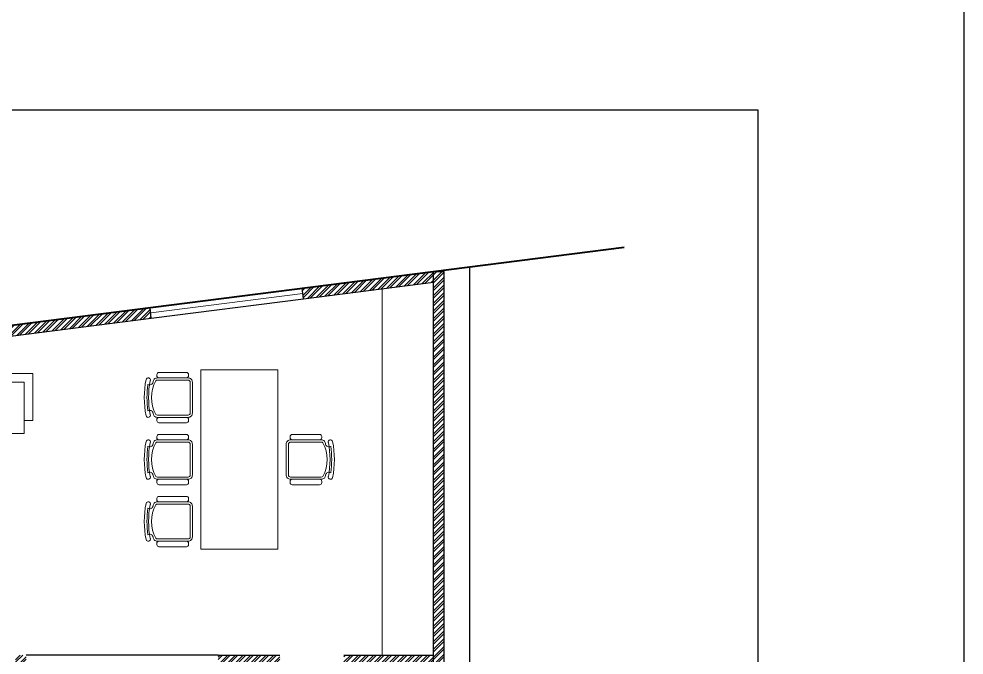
# Model space of a CAD drawing. Header units: metres. Extents: x 494 to 1845, y -666 to 1061.
# Drawn here: x 1413.892 to 1415.306, y 295.88 to 296.832 of the extents above; entities that cross this region are included whole.
import ezdxf
from ezdxf.enums import TextEntityAlignment as Align

# ---------------------------------------------------------------- set-up
doc = ezdxf.new("R2010")
doc.units = ezdxf.units.M
doc.header["$MEASUREMENT"] = 0
doc.linetypes.add('1', pattern=[0])
for name, color, linetype in [('COLUMN', 1, 'Continuous'), ('PLOT - SURVEY', 1, '1'), ('SHEET', 7, 'Continuous'), ('VDA-WALL BELOW', 8, 'Continuous'), ('VDA_ROOF', 250, 'Continuous'), ('VDA_WALL BELOW', 8, '1')]:
    doc.layers.add(name, color=color, linetype=linetype)
for name, color, linetype, lineweight in [('VDA-HATCH', 8, 'Continuous', 9), ('VDA-WALL', 250, 'Continuous', 25), ('VDA-WINDOW', 5, 'Continuous', 9), ('VDA_FURNITURE', 8, 'Continuous', 13)]:
    doc.layers.add(name, color=color, linetype=linetype, lineweight=lineweight)
doc.styles.add('arial', font='arial.ttf', dxfattribs={"height": 0.3})

# ---------------------------------------------------------------- blocks, each defined once
blk = doc.blocks.new('zw$6DAC')
at = {"layer": 'VDA_FURNITURE'}
for p, q in [((0, 0.15), (0, 0.7)), ((0, 0.7), (2, 0.7)), ((2, 0.15), (2, 0.7)), ((0.1, 0), (0.1, 0.6)), ((0.1, 0.6), (1.9, 0.6)), ((0.7, 0), (0.7, 0.6)), ((1.3, 0), (1.3, 0.6)), ((1.9, 0), (1.9, 0.6)), ((0.1, 0.15), (0, 0.15)), ((2, 0.15), (1.9, 0.15)), ((1.9, 0), (0.1, 0))]:
    blk.add_line(p, q, dxfattribs=at)
blk = doc.blocks.new('D.CABIN')
at = {"layer": 'VDA_FURNITURE'}
for p, q in [((-0.9, 2.1), (0, 2.1)), ((-0.9, 0), (-0.9, 2.1)), ((0, 2.1), (0, 0)), ((0, 0), (-0.9, 0))]:
    blk.add_line(p, q, dxfattribs=at)
blk = doc.blocks.new('chair')
at = {"layer": 'VDA_FURNITURE'}
for p, q in [((-0.231, -0.511), (-0.231, -0.511)), ((0.231, -0.511), (0.231, -0.511))]:
    blk.add_line(p, q, dxfattribs=at)
for points in [[(0.18, -0.462), (0.18, -0.462, 0.414214), (0.231, -0.411), (0.231, -0.051, 0.414214), (0.18, 0), (-0.18, 0, 0.414214), (-0.231, -0.051), (-0.231, -0.411, 0.414214), (-0.18, -0.462)], [(0.197, -0.43, 0.211652), (0.205, -0.411), (0.205, -0.051, 0.414214), (0.18, -0.026), (-0.18, -0.026, 0.414214), (-0.205, -0.051), (-0.205, -0.411, 0.211652), (-0.197, -0.43)]]:
    blk.add_lwpolyline(points, format="xyb", dxfattribs=at)
for points in [[(-0.27, -0.045), (-0.257, -0.045, -0.414214), (-0.231, -0.071), (-0.231, -0.392, -0.414214), (-0.257, -0.417), (-0.27, -0.417, -0.414214), (-0.295, -0.392), (-0.295, -0.071, -0.414214)], [(0.27, -0.045), (0.257, -0.045, 0.414214), (0.231, -0.071), (0.231, -0.392, 0.414214), (0.257, -0.417), (0.27, -0.417, 0.414214), (0.295, -0.392), (0.295, -0.071, 0.414214)]]:
    blk.add_lwpolyline(points, format="xyb", close=True, dxfattribs=at)
for centre, radius, start, end in [((0, -0.068), 0.412, 241.4547, 298.5453), ((-0.206, -0.518), 0.0257, 163.7398, 255.8623), ((-0.206, -0.518), 0.0257, 75.8623, 163.7398), ((0, 0.485), 1.05, 258.3098, 281.6902), ((0, 0.487), 1.001, 258.4635, 281.5365), ((-0.188, -0.5), 0.0389, 327.8157, 77.159), ((0, 0.487), 1.02, 261.2358, 278.7642), ((0.188, -0.5), 0.0389, 102.841, 212.1843), ((0.206, -0.518), 0.0257, 16.2602, 104.1377), ((0.206, -0.518), 0.0257, 284.1377, 16.2602)]:
    blk.add_arc(centre, radius, start, end, dxfattribs=at)
blk = doc.blocks.new('D. TABLE')
at = {"layer": 'VDA_FURNITURE'}
blk.add_blockref('D.CABIN', (0, -2.1), dxfattribs=at)
at = {"layer": 'VDA_FURNITURE', "xscale": -1, "rotation": 270}
for p in [(-1, -0.324), (-1, -1.05)]:
    blk.add_blockref('chair', p, dxfattribs=at)
at = {"layer": 'VDA_FURNITURE'}
for p, rotation in [((0.1, -1.05), 89.99999999999999), ((-1, -1.776), 270)]:
    blk.add_blockref('chair', p, dxfattribs=dict(at, rotation=rotation))
blk = doc.blocks.new('DFSDFASDFASD')
at = {"layer": 'VDA_ROOF', "color": 5, "lineweight": 30, "ltscale": 4}
blk.add_lwpolyline([(43.72, 7.876), (16.866, 4.45), (-16.85, 4.45), (-16.85, -6.375), (7.45, -6.375), (7.45, -7.275), (43.72, -7.275), (43.72, -3.8), (45.045, -3.8), (45.045, 0.825), (43.72, 0.825)], close=True, dxfattribs=at)
blk = doc.blocks.new('FDSAFSDF')
at = {"layer": 'VDA-HATCH'}
h = blk.add_hatch(dxfattribs=at)
h.set_pattern_fill('ANSI32', color=256, scale=0.17)
h.set_pattern_definition([(45, (-1377.91861, -270.13824), (-0.0450780573, 0.0450780573), []), (45, (-1377.88856, -270.13824), (-0.0450780573, 0.0450780573), [])])
h.paths.add_polyline_path([(73.749, 12.544), (73.747, 12.67), (54.914, 10.267), (24.199, 10.267), (24.199, 10.142), (54.922, 10.142)])
h.paths.add_polyline_path([(36.449, -0.258), (36.449, -0.133), (37.324, -0.133), (37.324, 3.292), (37.386, 3.292), (37.449, 3.292), (37.449, -0.133), (38.049, -0.133), (38.049, -0.258)])
h.paths.add_polyline_path([(42.374, -0.258), (42.374, -0.133), (42.974, -0.133), (42.974, 3.292), (43.099, 3.292), (43.099, -0.133), (43.699, -0.133), (43.699, -0.258)])
h.paths.add_polyline_path([(39.549, -0.258), (39.549, -0.133), (40.149, -0.133), (40.149, 3.292), (40.274, 3.292), (40.274, -0.133), (40.874, -0.133), (40.874, -0.258)])
h.paths.add_polyline_path([(45.199, -0.258), (45.199, -0.133), (45.799, -0.133), (45.799, 3.292), (45.924, 3.292), (45.924, -0.258)])
h.paths.add_polyline_path([(78.819, 9.055), (78.819, 9.142), (79.544, 9.142), (79.544, 9.017), (78.944, 9.017), (78.944, 7.817), (78.819, 7.817)])
h.paths.add_polyline_path([(76.012, 12.959), (76.967, 13.081), (77.141, 13.103), (77.167, 13.106), (78.021, 13.215), (78.036, 13.091), (76.028, 12.835)])
h.paths.add_polyline_path([(81.344, 13.639), (81.469, 13.639), (81.469, 8.717), (81.344, 8.717)])
h.paths.add_polyline_path([(79.806, 13.443), (79.822, 13.319), (81.344, 13.513), (81.344, 13.639)])
h.paths.add_polyline_path([(59.024, -0.758), (59.024, 2.267), (59.149, 2.267), (59.149, -0.758)])
h.paths.add_polyline_path([(58.874, 3.167), (58.874, 3.292), (61.524, 3.292), (61.524, 3.167)])
h.paths.add_polyline_path([(61.524, 0.992), (61.649, 0.992), (61.649, -1.158), (61.524, -1.158)])
h.paths.add_polyline_path([(80.294, 9.017), (80.294, 9.142), (81.344, 9.142), (81.344, 9.017)])
h.paths.add_polyline_path([(60.499, 0.717), (61.524, 0.717), (61.524, 0.842), (60.499, 0.842)])
h.paths.add_polyline_path([(45.799, -1.158), (45.799, -1.033), (46.555, -1.033), (46.555, -1.158)])
h.paths.add_polyline_path([(48.055, -1.158), (48.055, -1.033), (49.317, -1.033), (49.317, -1.158)])
h.paths.add_polyline_path([(45.799, -0.258), (45.799, -1.033), (45.924, -1.033), (45.924, -0.258)])
h.paths.add_polyline_path([(58.274, 0.267), (59.024, 0.267), (59.024, 0.392), (58.274, 0.392)])
h.paths.add_polyline_path([(73.749, 12.67), (73.749, 12.544), (74.243, 12.607), (74.227, 12.731)])
h.paths.add_polyline_path([(60.499, -0.758), (60.499, -0.033), (60.624, -0.033), (60.624, -0.758)])
h.paths.add_polyline_path([(58.424, 1.89), (59.024, 1.89), (59.024, 2.015), (58.424, 2.015)])
h.paths.add_polyline_path([(58.574, -0.758), (58.574, -0.633), (59.024, -0.633), (59.024, -0.758)])
h.paths.add_polyline_path([(57.524, -0.758), (57.524, -0.633), (57.974, -0.633), (57.974, -0.758)])
h.paths.add_polyline_path([(71.074, 8.717), (71.199, 8.717), (71.199, 9.142), (71.074, 9.142), (71.074, 8.717)])
h.paths.add_polyline_path([(73.624, 8.717), (73.624, 9.142), (73.749, 9.142), (73.749, 8.717)])
h.paths.add_polyline_path([(76.444, 8.717), (76.444, 9.142), (76.569, 9.142), (76.569, 8.717), (76.444, 8.717)])
h.paths.add_polyline_path([(60.499, -0.758), (60.124, -0.758), (60.124, -0.633), (60.499, -0.633)])
h.paths.add_polyline_path([(59.149, -0.758), (59.149, -0.633), (59.524, -0.633), (59.524, -0.758)])
h.paths.add_polyline_path([(81.344, 7.817), (81.469, 7.817), (81.469, 8.117), (81.344, 8.117)])
h.paths.add_polyline_path([(60.624, -0.758), (60.624, -0.633), (60.774, -0.633), (60.774, -0.758)])
h.paths.add_polyline_path([(61.524, -0.758), (61.374, -0.758), (61.374, -0.633), (61.524, -0.633)])
h.paths.add_polyline_path([(50.817, -1.033), (50.817, -1.158), (57.524, -1.158), (57.524, 3.292), (52.774, 3.292), (52.774, 3.167), (57.399, 3.167), (57.399, -1.033), (51.574, -1.033), (51.574, 3.292), (51.449, 3.292), (51.449, -1.033)])
h.paths.add_polyline_path([(24.199, -0.133), (24.681, -0.133), (24.681, -0.258), (24.199, -0.258)])
h.paths.add_polyline_path([(25.881, -0.258), (25.881, -0.133), (29.124, -0.133), (29.124, -0.258)])
h.paths.add_polyline_path([(30.324, -0.133), (33.566, -0.133), (33.566, -0.258), (30.324, -0.258)])
h.paths.add_polyline_path([(35.124, 3.292), (35.249, 3.292), (35.249, -0.258), (34.766, -0.258), (34.766, -0.133), (35.124, -0.133)])
at = {"layer": 'PLOT - SURVEY', "color": 250, "linetype": 'Continuous', "lineweight": 40}
blk.add_line((54.914, 10.267), (83.582, 13.925), dxfattribs=at)
at = {"layer": 'VDA-WALL'}
for p, q in [((79.807, 13.443), (81.328, 13.637)), ((81.344, 7.817), (81.344, 13.639)), ((81.344, 13.639), (81.469, 13.639)), ((81.469, 7.817), (81.469, 13.639)), ((79.822, 13.319), (79.806, 13.443)), ((79.822, 13.319), (81.344, 13.513)), ((76.012, 12.959), (78.024, 13.215)), ((78.036, 13.091), (78.021, 13.215)), ((76.028, 12.835), (78.036, 13.091)), ((78.819, 9.142), (79.544, 9.142)), ((80.294, 9.142), (81.344, 9.142))]:
    blk.add_line(p, q, dxfattribs=at)
at = {"layer": 'VDA-WALL BELOW'}
blk.add_line((78.819, 9.142), (76.569, 9.142), dxfattribs=at)
at = {"layer": 'VDA-WINDOW'}
blk.add_line((79.814, 13.381), (78.029, 13.153), dxfattribs=at)
at = {"layer": 'VDA_FURNITURE'}
blk.add_line((80.744, 9.142), (80.744, 13.436), dxfattribs=at)
at = {"layer": 'VDA_WALL BELOW'}
for p, q in [((78.024, 13.215), (79.81, 13.443)), ((78.036, 13.091), (79.822, 13.319))]:
    blk.add_line(p, q, dxfattribs=at)
blk.add_blockref('DFSDFASDFASD', (38.049, 5.817))
at = {"layer": 'VDA_FURNITURE'}
for name, p in [('zw$6DAC', (74.647, 11.741)), ('D. TABLE', (79.518, 12.484))]:
    blk.add_blockref(name, p, dxfattribs=at)
at = {"layer": 'COLUMN', "style": 'arial'}
blk.add_attdef('SA2', text='', height=0.2, dxfattribs=at).set_placement((21.537, 0.023), align=Align.CENTER)

msp = doc.modelspace()

# ---------------------------------------------------------------- linework, layer by layer
at = {"layer": 'SHEET'}
for points in [[(1415.3058, 297.0035), (1397.9603, 297.0035), (1397.9603, 272.472), (1415.3058, 272.472)], [(1414.9977, 296.6954), (1398.2684, 296.6954), (1398.2684, 272.7801), (1414.9977, 272.7801)]]:
    msp.add_lwpolyline(points, close=True, dxfattribs=at)

# ---------------------------------------------------------------- block references
at = {"xscale": 0.1275773978688646, "yscale": 0.1275773978688646, "zscale": 0.1275773978688646}
msp.add_blockref('FDSAFSDF', (1404.1344, 294.7141), dxfattribs=at)

doc.saveas('drawing.dxf')
